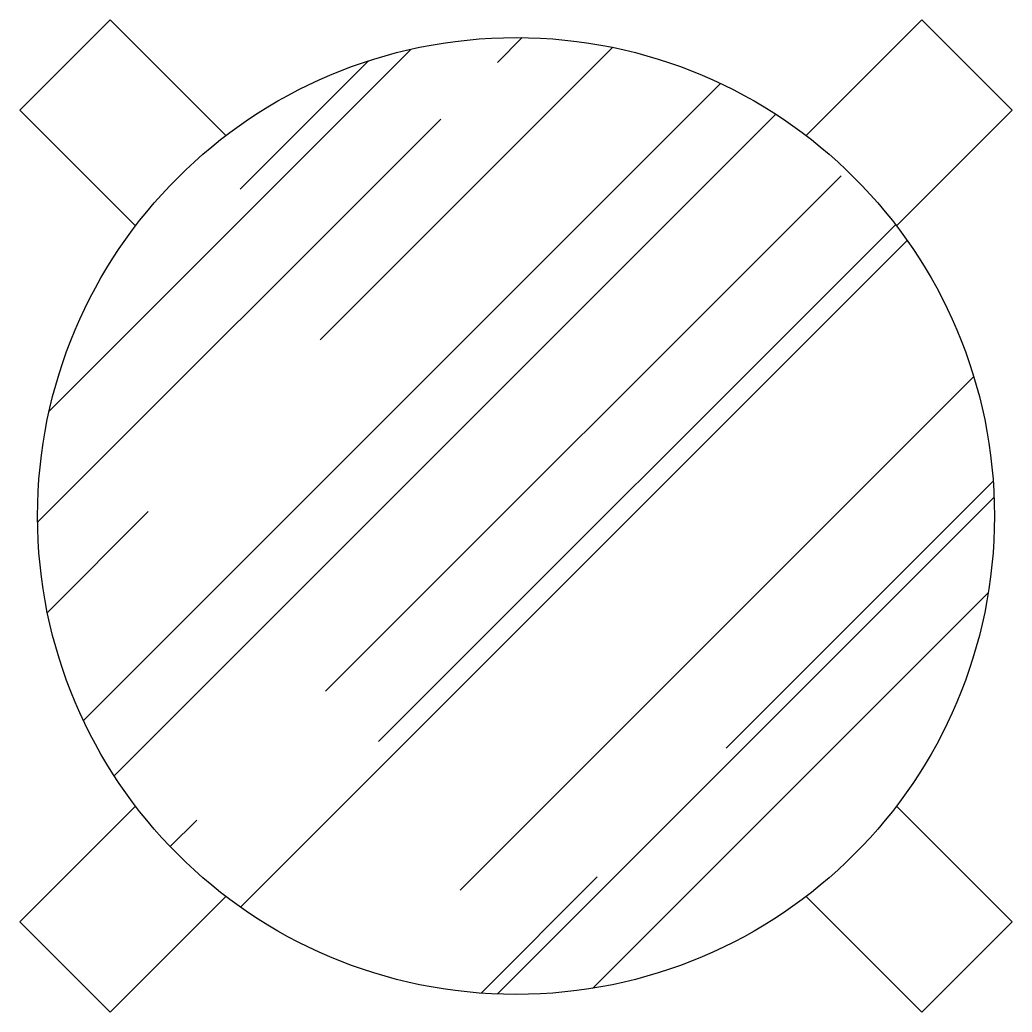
# Model space of a CAD drawing. Header units: millimetres. Extents: x -883.454 to -883.143, y 2727.666 to 2727.977.
import ezdxf

# ---------------------------------------------------------------- set-up
doc = ezdxf.new("R2010")
doc.units = ezdxf.units.MM
doc.header["$LTSCALE"] = 10
doc.layers.add('Móveis_cadeiras', color=2, linetype='Continuous')

msp = doc.modelspace()

# ---------------------------------------------------------------- hatches: boundary and pattern name
at = {"layer": 'Móveis_cadeiras'}
h = msp.add_hatch(dxfattribs=at)
h.set_pattern_fill('AR-RROOF', color=1, scale=0.003, angle=45, style=0)
h.set_pattern_definition([(45, (1671.612054, 1422.083376), (0.064657844, 0.1724209175), [1.143, -0.1524, 0.381, -0.0762]), (45, (1671.65678, 1422.18198), (-0.1255439806, 0.017780907), [0.2286, -0.025146, 0.4572, -0.05715]), (45, (1671.593196, 1422.156116), (0.2440833614, 0.3162846206), [0.6096, -0.10668, 0.3048, -0.0762])])
h.paths.add_polyline_path([(-883.44847, 2727.82122, 1), (-883.14847, 2727.82122, 1)])

# ---------------------------------------------------------------- linework, layer by layer
for p, q in [((-883.45404, 2727.9485), (-883.42575, 2727.97679)), ((-883.38945, 2727.94048), (-883.42575, 2727.97679)), ((-883.2075, 2727.94048), (-883.17119, 2727.97679)), ((-883.17119, 2727.97679), (-883.14291, 2727.9485)), ((-883.41773, 2727.9122), (-883.45404, 2727.9485)), ((-883.17921, 2727.9122), (-883.14291, 2727.9485)), ((-883.45404, 2727.69394), (-883.41773, 2727.73025)), ((-883.14291, 2727.69394), (-883.17921, 2727.73025)), ((-883.42575, 2727.66566), (-883.38945, 2727.70196)), ((-883.17119, 2727.66566), (-883.2075, 2727.70196)), ((-883.45404, 2727.69394), (-883.42575, 2727.66566)), ((-883.14291, 2727.69394), (-883.17119, 2727.66566))]:
    msp.add_line(p, q, dxfattribs=at)
msp.add_circle((-883.29847, 2727.82122), 0.15, dxfattribs=at)

doc.saveas('drawing.dxf')
